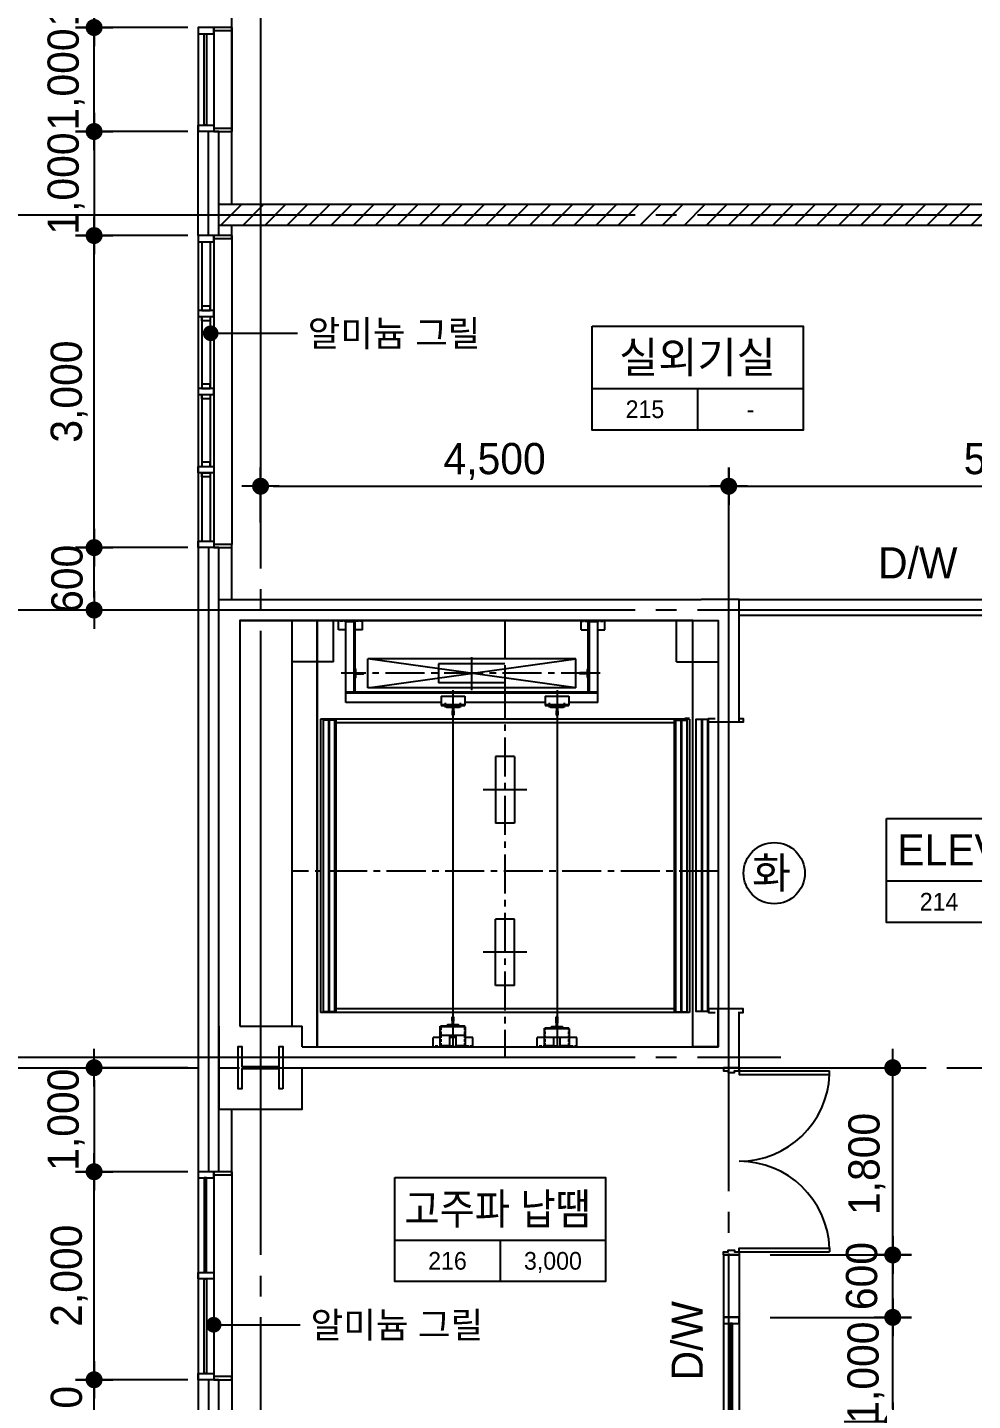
# Model space of a CAD drawing. Extents: x 14074245 to 14153635, y -1806033 to -1750552.
# Drawn here: x 14087299 to 14096384, y -1778329 to -1765129 of the extents above; entities that cross this region are included whole.
import ezdxf
from ezdxf.enums import TextEntityAlignment as Align

# ---------------------------------------------------------------- set-up
doc = ezdxf.new("R2010")
doc.units = 0
doc.header["$LTSCALE"] = 100
doc.header["$MEASUREMENT"] = 0
doc.header["$PDSIZE"] = -10
for name, pattern in [('CEN', [66, 60, -2, 2, -2]), ('CENTER', [7.5, 5, -1, 0.5, -1]), ('CENTER2', [1.125, 0.75, -0.125, 0.125, -0.125]), ('HIDDEN', [0.375, 0.25, -0.125])]:
    doc.linetypes.add(name, pattern=pattern)
doc.layers.get('0').update_dxf_attribs({"linetype": 'CONTINUOUS'})
doc.layers.get('Defpoints').update_dxf_attribs({"linetype": 'CONTINUOUS'})
for name, color, linetype in [('0-내벽고정식', 7, 'CONTINUOUS'), ('AINFO', 1, 'CONTINUOUS'), ('CEN', 1, 'CEN'), ('COL', 2, 'CONTINUOUS'), ('col2', 3, 'CONTINUOUS'), ('DIM', 7, 'CONTINUOUS'), ('HAT', 5, 'CONTINUOUS'), ('HOISTWAY', 9, 'CONTINUOUS'), ('TEX', 3, 'CONTINUOUS'), ('TEXT1', 7, 'CONTINUOUS'), ('TEXT2', 7, 'CONTINUOUS'), ('WALL', 2, 'CONTINUOUS'), ('WALL-1', 7, 'CONTINUOUS'), ('WALLBR', 3, 'CONTINUOUS'), ('WID', 4, 'CONTINUOUS'), ('WINE', 8, 'CONTINUOUS'), ('지시선', 7, 'CONTINUOUS')]:
    doc.layers.add(name, color=color, linetype=linetype)
doc.styles.add('HY울를도M', font='HYWULM.TTF')
doc.styles.add('굴림', font='H2HDRM.TTF')
doc.dimstyles.new('DIM100', dxfattribs={"dimtxt": 300, "dimasz": 120, "dimexe": 1, "dimexo": 100, "dimgap": 60, "dimtad": 1, "dimdec": 4, "dimzin": 0, "dimdsep": 46, "dimlunit": 6, "dimtxsty": '굴림', "dimblk": 'DOTT', "dimcen": 0.09, "dimadec": 0, "dimazin": 0, "dimtfac": 1, "dimtdec": 4, "dimtofl": 0, "dimtmove": 2, "dimatfit": 2, "dimldrblk": 'DOTT', "dimfxl": 1, "dimtolj": 1, "dimtzin": 0, "dimarcsym": 0})
doc.dimstyles.new('DIM50', dxfattribs={"dimscale": 50, "dimtxt": 3, "dimasz": 1.2, "dimexe": 1, "dimexo": 1, "dimgap": 0.6, "dimtad": 1, "dimdec": 4, "dimzin": 0, "dimdsep": 46, "dimlunit": 6, "dimtxsty": '굴림', "dimblk": 'DOTT', "dimcen": 0.09, "dimadec": 0, "dimazin": 0, "dimtfac": 1, "dimtdec": 4, "dimtofl": 0, "dimtmove": 2, "dimatfit": 2, "dimldrblk": 'DOTT', "dimfxl": 1, "dimtolj": 1, "dimtzin": 0, "dimarcsym": 0})

# ---------------------------------------------------------------- blocks, each defined once
blk = doc.blocks.new('DOTT')
for p, q in [((0, 1.5), (0, -1.5)), ((-1.5, 0), (1.5, 0))]:
    blk.add_line(p, q)
at = {"color": 6, "const_width": 0.68}
blk.add_lwpolyline([(-0.34, 0, 1), (0.34, 0, 1)], format="xyb", close=True, dxfattribs=at)
blk = doc.blocks.new('*D109')
at = {"layer": 'Defpoints', "color": 0, "lineweight": -3, "ltscale": 3}
for p in [(14088940, -1775129), (14087940, -1776129), (14088940, -1776129)]:
    blk.add_point(p, dxfattribs=at)
at = {"layer": 'DIM', "color": 7, "lineweight": -2, "ltscale": 3}
for p, q in [((14088840, -1775129), (14087939, -1775129)), ((14087940, -1775249), (14087940, -1776009)), ((14088840, -1776129), (14087939, -1776129))]:
    blk.add_line(p, q, dxfattribs=at)
at = {"layer": 'DIM', "color": 7, "lineweight": -2, "ltscale": 3, "xscale": 120, "yscale": 120, "zscale": 120}
for p, rotation in [((14087940, -1775129), 90), ((14087940, -1776129), 270)]:
    blk.add_blockref('DOTT', p, dxfattribs=dict(at, rotation=rotation))
at = {"layer": 'DIM', "color": 3, "ltscale": 3, "insert": (14087670, -1775629), "char_height": 300, "attachment_point": 5, "rotation": 90, "style": '굴림'}
blk.add_mtext('\\A1;1,000', dxfattribs=at)
blk = doc.blocks.new('*D110')
at = {"layer": 'Defpoints', "color": 0, "lineweight": -3, "ltscale": 3}
for p in [(14087940, -1776129), (14088940, -1776129), (14088940, -1778129)]:
    blk.add_point(p, dxfattribs=at)
at = {"layer": 'DIM', "color": 7, "lineweight": -2, "ltscale": 3}
for p, q in [((14088840, -1776129), (14087939, -1776129)), ((14087940, -1778009), (14087940, -1776249)), ((14088840, -1778129), (14087939, -1778129))]:
    blk.add_line(p, q, dxfattribs=at)
at = {"layer": 'DIM', "color": 7, "lineweight": -2, "ltscale": 3, "xscale": 120, "yscale": 120, "zscale": 120}
for p, rotation in [((14087940, -1776129), 90), ((14087940, -1778129), 270)]:
    blk.add_blockref('DOTT', p, dxfattribs=dict(at, rotation=rotation))
at = {"layer": 'DIM', "color": 3, "ltscale": 3, "insert": (14087700, -1777129), "char_height": 300, "attachment_point": 5, "rotation": 90, "style": '굴림'}
blk.add_mtext('\\A1;2,000', dxfattribs=at)
blk = doc.blocks.new('*D111')
at = {"layer": 'Defpoints', "color": 0, "lineweight": -3, "ltscale": 3}
for p in [(14087940, -1778129), (14088940, -1778129), (14088940, -1779229)]:
    blk.add_point(p, dxfattribs=at)
at = {"layer": 'DIM', "color": 7, "lineweight": -2, "ltscale": 3}
for p, q in [((14088840, -1778129), (14087939, -1778129)), ((14087940, -1779109), (14087940, -1778249)), ((14088840, -1779229), (14087939, -1779229))]:
    blk.add_line(p, q, dxfattribs=at)
at = {"layer": 'DIM', "color": 7, "lineweight": -2, "ltscale": 3, "xscale": 120, "yscale": 120, "zscale": 120}
for p, rotation in [((14087940, -1778129), 90), ((14087940, -1779229), 270)]:
    blk.add_blockref('DOTT', p, dxfattribs=dict(at, rotation=rotation))
at = {"layer": 'DIM', "color": 3, "ltscale": 3, "insert": (14087701, -1778679), "char_height": 300, "attachment_point": 5, "rotation": 90, "style": '굴림'}
blk.add_mtext('\\A1;1,100', dxfattribs=at)
blk = doc.blocks.new('*D113')
at = {"layer": 'Defpoints', "color": 0, "lineweight": -3, "ltscale": 3}
for p in [(14087940, -1767129), (14088940, -1767129), (14088940, -1770129)]:
    blk.add_point(p, dxfattribs=at)
at = {"layer": 'DIM', "color": 7, "lineweight": -2, "ltscale": 3}
for p, q in [((14088840, -1767129), (14087939, -1767129)), ((14087940, -1770009), (14087940, -1767249)), ((14088840, -1770129), (14087939, -1770129))]:
    blk.add_line(p, q, dxfattribs=at)
at = {"layer": 'DIM', "color": 7, "lineweight": -2, "ltscale": 3, "xscale": 120, "yscale": 120, "zscale": 120}
for p, rotation in [((14087940, -1767129), 90), ((14087940, -1770129), 270)]:
    blk.add_blockref('DOTT', p, dxfattribs=dict(at, rotation=rotation))
at = {"layer": 'DIM', "color": 3, "ltscale": 3, "insert": (14087700, -1768629), "char_height": 300, "attachment_point": 5, "rotation": 90, "style": '굴림'}
blk.add_mtext('\\A1;3,000', dxfattribs=at)
blk = doc.blocks.new('*D114')
at = {"layer": 'Defpoints', "color": 0, "lineweight": -3, "ltscale": 3}
for p in [(14087940, -1770129), (14088940, -1770129), (14088940, -1770729)]:
    blk.add_point(p, dxfattribs=at)
at = {"layer": 'DIM', "color": 7, "lineweight": -2, "ltscale": 3}
for p, q in [((14088840, -1770129), (14087939, -1770129)), ((14087940, -1770609), (14087940, -1770249)), ((14088840, -1770729), (14087939, -1770729))]:
    blk.add_line(p, q, dxfattribs=at)
at = {"layer": 'DIM', "color": 7, "lineweight": -2, "ltscale": 3, "xscale": 120, "yscale": 120, "zscale": 120}
for p, rotation in [((14087940, -1770129), 90), ((14087940, -1770729), 270)]:
    blk.add_blockref('DOTT', p, dxfattribs=dict(at, rotation=rotation))
at = {"layer": 'DIM', "color": 3, "ltscale": 3, "insert": (14087681, -1770429), "char_height": 300, "attachment_point": 5, "rotation": 90, "style": '굴림'}
blk.add_mtext('\\A1;600', dxfattribs=at)
blk = doc.blocks.new('TT1')
at = {"layer": 'TEXT1'}
for p, q in [((-1013, -600), (1013, -600)), ((0, -600), (0, -1000))]:
    blk.add_line(p, q, dxfattribs=at)
blk.add_lwpolyline([(-1013, 0), (1013, 0), (1013, -1000), (-1013, -1000)], close=True, dxfattribs=at)
blk = doc.blocks.new('*D140')
at = {"layer": 'Defpoints', "color": 0, "lineweight": -3, "ltscale": 3}
for p in [(14087940, -1765129), (14088940, -1765129), (14088940, -1766129)]:
    blk.add_point(p, dxfattribs=at)
at = {"layer": 'DIM', "color": 7, "lineweight": -2, "ltscale": 3}
for p, q in [((14088840, -1765129), (14087939, -1765129)), ((14087940, -1766009), (14087940, -1765249)), ((14088840, -1766129), (14087939, -1766129))]:
    blk.add_line(p, q, dxfattribs=at)
at = {"layer": 'DIM', "color": 7, "lineweight": -2, "ltscale": 3, "xscale": 120, "yscale": 120, "zscale": 120}
for p, rotation in [((14087940, -1765129), 90), ((14087940, -1766129), 270)]:
    blk.add_blockref('DOTT', p, dxfattribs=dict(at, rotation=rotation))
at = {"layer": 'DIM', "color": 3, "ltscale": 3, "insert": (14087670, -1765629), "char_height": 300, "attachment_point": 5, "rotation": 90, "style": '굴림'}
blk.add_mtext('\\A1;1,000', dxfattribs=at)
blk = doc.blocks.new('*D166')
at = {"layer": 'Defpoints', "color": 0, "lineweight": -3, "ltscale": 3}
for p in [(14087940, -1764129), (14088940, -1764129), (14088940, -1765129)]:
    blk.add_point(p, dxfattribs=at)
at = {"layer": 'DIM', "color": 7, "lineweight": -2, "ltscale": 3}
for p, q in [((14088840, -1764129), (14087939, -1764129)), ((14087940, -1765009), (14087940, -1764249)), ((14088840, -1765129), (14087939, -1765129))]:
    blk.add_line(p, q, dxfattribs=at)
at = {"layer": 'DIM', "color": 7, "lineweight": -2, "ltscale": 3, "xscale": 120, "yscale": 120, "zscale": 120}
for p, rotation in [((14087940, -1764129), 90), ((14087940, -1765129), 270)]:
    blk.add_blockref('DOTT', p, dxfattribs=dict(at, rotation=rotation))
at = {"layer": 'DIM', "color": 3, "ltscale": 3, "insert": (14087670, -1764629), "char_height": 300, "attachment_point": 5, "rotation": 90, "style": '굴림'}
blk.add_mtext('\\A1;1,000', dxfattribs=at)
blk = doc.blocks.new('*D184')
at = {"layer": 'Defpoints', "color": 0, "lineweight": -3, "ltscale": 3}
for p in [(14088940, -1766129), (14087940, -1767129), (14088840, -1767129)]:
    blk.add_point(p, dxfattribs=at)
at = {"layer": 'DIM', "color": 7, "lineweight": -2, "ltscale": 3}
for p, q in [((14088840, -1766129), (14087939, -1766129)), ((14087940, -1766249), (14087940, -1767009)), ((14088740, -1767129), (14087939, -1767129))]:
    blk.add_line(p, q, dxfattribs=at)
at = {"layer": 'DIM', "color": 7, "lineweight": -2, "ltscale": 3, "xscale": 120, "yscale": 120, "zscale": 120}
for p, rotation in [((14087940, -1766129), 90), ((14087940, -1767129), 270)]:
    blk.add_blockref('DOTT', p, dxfattribs=dict(at, rotation=rotation))
at = {"layer": 'DIM', "color": 3, "ltscale": 3, "insert": (14087670, -1766629), "char_height": 300, "attachment_point": 5, "rotation": 90, "style": '굴림'}
blk.add_mtext('\\A1;1,000', dxfattribs=at)
blk = doc.blocks.new('aw-1000-150')
at = {"layer": 'WID', "color": 8}
for p, q in [((0, 150), (-1000, 150)), ((0, 0), (-1000, 0))]:
    blk.add_line(p, q, dxfattribs=at)
at = {"layer": 'WID'}
for points in [[(-940, 0), (-1000, 0), (-1000, 150), (-940, 150)], [(-60, 0), (0, 0), (0, 150), (-60, 150)], [(-60, 87), (-940, 87), (-940, 63), (-60, 63)]]:
    blk.add_lwpolyline(points, close=True, dxfattribs=at)
blk = doc.blocks.new('*D186')
at = {"layer": 'Defpoints', "color": 0, "lineweight": -3}
for p in [(14094040, -1769539), (14089540, -1770188), (14094040, -1770713)]:
    blk.add_point(p, dxfattribs=at)
at = {"layer": 'DIM', "color": 7, "lineweight": -2}
for p, q in [((14089540, -1769888), (14089540, -1769439)), ((14094040, -1770413), (14094040, -1769439)), ((14089660, -1769539), (14093920, -1769539))]:
    blk.add_line(p, q, dxfattribs=at)
at = {"layer": 'DIM', "color": 7, "lineweight": -2, "xscale": 120, "yscale": 120, "zscale": 120, "rotation": 180}
blk.add_blockref('DOTT', (14089540, -1769539), dxfattribs=at)
at = {"layer": 'DIM', "color": 7, "lineweight": -2, "xscale": 120, "yscale": 120, "zscale": 120}
blk.add_blockref('DOTT', (14094040, -1769539), dxfattribs=at)
at = {"layer": 'DIM', "color": 3, "insert": (14091790, -1769301), "char_height": 300, "attachment_point": 5, "style": '굴림'}
blk.add_mtext('\\A1;4,500', dxfattribs=at)
blk = doc.blocks.new('*D187')
at = {"layer": 'Defpoints', "color": 0, "lineweight": -3}
for p in [(14099540, -1769539), (14094040, -1770413), (14099540, -1770475)]:
    blk.add_point(p, dxfattribs=at)
at = {"layer": 'DIM', "color": 7, "lineweight": -2}
for p, q in [((14094040, -1770113), (14094040, -1769439)), ((14099540, -1770175), (14099540, -1769439)), ((14094160, -1769539), (14099420, -1769539))]:
    blk.add_line(p, q, dxfattribs=at)
at = {"layer": 'DIM', "color": 7, "lineweight": -2, "xscale": 120, "yscale": 120, "zscale": 120, "rotation": 180}
blk.add_blockref('DOTT', (14094040, -1769539), dxfattribs=at)
at = {"layer": 'DIM', "color": 7, "lineweight": -2, "xscale": 120, "yscale": 120, "zscale": 120}
blk.add_blockref('DOTT', (14099540, -1769539), dxfattribs=at)
at = {"layer": 'DIM', "color": 3, "insert": (14096790, -1769301), "char_height": 300, "attachment_point": 5, "style": '굴림'}
blk.add_mtext('\\A1;5,500', dxfattribs=at)
blk = doc.blocks.new('*D190')
at = {"layer": 'Defpoints', "color": 0, "lineweight": -3}
for p in [(14094140, -1775129), (14095617, -1775129), (14094140, -1776929)]:
    blk.add_point(p, dxfattribs=at)
at = {"layer": 'DIM', "color": 7, "lineweight": -2}
for p, q in [((14094440, -1775129), (14095717, -1775129)), ((14095617, -1776809), (14095617, -1775249)), ((14094440, -1776929), (14095717, -1776929))]:
    blk.add_line(p, q, dxfattribs=at)
at = {"layer": 'DIM', "color": 7, "lineweight": -2, "xscale": 120, "yscale": 120, "zscale": 120}
for p, rotation in [((14095617, -1775129), 90), ((14095617, -1776929), 270)]:
    blk.add_blockref('DOTT', p, dxfattribs=dict(at, rotation=rotation))
at = {"layer": 'DIM', "color": 3, "insert": (14095368, -1776054), "char_height": 300, "attachment_point": 5, "rotation": 90, "style": '굴림'}
blk.add_mtext('\\A1;1,800', dxfattribs=at)
blk = doc.blocks.new('*D191')
at = {"layer": 'Defpoints', "color": 0, "lineweight": -3}
for p in [(14094140, -1776929), (14095617, -1776929), (14094140, -1777529)]:
    blk.add_point(p, dxfattribs=at)
at = {"layer": 'DIM', "color": 7, "lineweight": -2}
for p, q in [((14094440, -1776929), (14095717, -1776929)), ((14095617, -1777409), (14095617, -1777049)), ((14094440, -1777529), (14095717, -1777529))]:
    blk.add_line(p, q, dxfattribs=at)
at = {"layer": 'DIM', "color": 7, "lineweight": -2, "xscale": 120, "yscale": 120, "zscale": 120}
for p, rotation in [((14095617, -1776929), 90), ((14095617, -1777529), 270)]:
    blk.add_blockref('DOTT', p, dxfattribs=dict(at, rotation=rotation))
at = {"layer": 'DIM', "color": 3, "insert": (14095319, -1777132), "char_height": 300, "attachment_point": 5, "rotation": 90, "style": '굴림'}
blk.add_mtext('\\A1;600', dxfattribs=at)
blk = doc.blocks.new('*D192')
at = {"layer": 'Defpoints', "color": 0, "lineweight": -3}
for p in [(14094140, -1777529), (14095617, -1777529), (14094140, -1778529)]:
    blk.add_point(p, dxfattribs=at)
at = {"layer": 'DIM', "color": 7, "lineweight": -2}
for p, q in [((14094440, -1777529), (14095717, -1777529)), ((14095617, -1778409), (14095617, -1777649)), ((14094440, -1778529), (14095717, -1778529))]:
    blk.add_line(p, q, dxfattribs=at)
at = {"layer": 'DIM', "color": 7, "lineweight": -2, "xscale": 120, "yscale": 120, "zscale": 120}
for p, rotation in [((14095617, -1777529), 90), ((14095617, -1778529), 270)]:
    blk.add_blockref('DOTT', p, dxfattribs=dict(at, rotation=rotation))
at = {"layer": 'DIM', "color": 3, "insert": (14095359, -1778060), "char_height": 300, "attachment_point": 5, "rotation": 90, "style": '굴림'}
blk.add_mtext('\\A1;1,000', dxfattribs=at)

msp = doc.modelspace()

# ---------------------------------------------------------------- hatches: boundary and pattern name
at = {"layer": 'HAT', "lineweight": -3, "ltscale": 200}
h = msp.add_hatch(dxfattribs=at)
h.set_pattern_fill('_USER,N', color=256, scale=150, angle=45, style=0, pattern_type=0)
h.set_pattern_definition([(45, (1315193.02, -3034316.96), (-106.0660172, 106.0660172), [])])
h.paths.add_polyline_path([(14089139.53432, -1766828.57588), (14089139.53432, -1767028.57588), (14097319.53432, -1767028.57588), (14097319.53432, -1766828.57588)])

# ---------------------------------------------------------------- linework, layer by layer
at = {"linetype": 'Continuous'}
for p, q in [((14090358.53431, -1770838.57588), (14090448.53431, -1770838.57588)), ((14092780.53431, -1770838.57588), (14092690.53431, -1770838.57588)), ((14091421.10271, -1774838.3243), (14091357.96496, -1774838.3243)), ((14092421.10271, -1774838.3243), (14092357.96496, -1774838.3243)), ((14092421.10271, -1774838.3243), (14092357.96496, -1774838.3243))]:
    msp.add_line(p, q, dxfattribs=at)
msp.add_line((14093664.53431, -1771770.57588), (14093618.24923, -1771770.57588))
at = {"layer": '0-내벽고정식'}
for p, q in [((14089264.53432, -1766828.57588), (14089264.53432, -1764128.57588)), ((14089089.53432, -1766128.57588), (14089264.53432, -1766128.57588)), ((14089264.53432, -1767128.57588), (14089264.53432, -1767028.57588)), ((14089089.53432, -1770128.57588), (14089264.53432, -1770128.57588)), ((14089264.53432, -1770628.57588), (14089264.53432, -1770128.57588)), ((14094139.53432, -1770628.57588), (14097339.53432, -1770628.57588)), ((14094139.53432, -1770778.57588), (14097339.53432, -1770778.57588)), ((14093989.53432, -1775128.57588), (14093989.53432, -1775158.57588)), ((14094139.53432, -1775128.57588), (14094139.53432, -1775193.57588)), ((14089264.53432, -1776128.57588), (14089264.53432, -1775528.57588)), ((14093989.53432, -1776928.57588), (14093989.53432, -1777528.57588)), ((14093989.53432, -1776928.57588), (14094139.53432, -1776928.57588)), ((14094139.53432, -1776928.57588), (14094139.53432, -1777528.57588)), ((14093989.53432, -1777528.57588), (14094139.53432, -1777528.57588)), ((14089264.53432, -1778128.57588), (14089264.53432, -1779128.57588))]:
    msp.add_line(p, q, dxfattribs=at)
at = {"layer": 'AINFO', "color": 7, "const_width": 75}
for points in [[(14089022.65932, -1768068.57588, 1), (14089098.40932, -1768068.57588, 1)], [(14089050.87766, -1777600.3394, 1), (14089126.62766, -1777600.3394, 1)]]:
    msp.add_lwpolyline(points, format="xyb", close=True, dxfattribs=at)
at = {"layer": 'CEN', "linetype": 'CEN'}
for p, q in [((14089539.53432, -1757728.57588), (14089539.53432, -1797628.57588)), ((14089539.53432, -1757728.57588), (14089539.53432, -1797628.57588)), ((14087139.53432, -1766928.57588), (14100039.53432, -1766928.57588)), ((14094039.53432, -1770315.95868), (14094039.53432, -1779831.63269)), ((14076336.53432, -1770728.57588), (14090349.95655, -1770728.57588)), ((14087139.53432, -1770728.57588), (14100080.64887, -1770728.57588)), ((14076336.53432, -1775128.57588), (14151139.53432, -1775128.57588)), ((14087139.53432, -1775028.57588), (14094539.53432, -1775028.57588))]:
    msp.add_line(p, q, dxfattribs=at)
at = {"layer": 'COL'}
for p, q in [((14089339.53432, -1774728.57588), (14089939.53432, -1774728.57588)), ((14089939.53432, -1774928.3243), (14090084.53431, -1774928.3243)), ((14093694.53431, -1774928.3243), (14093939.53432, -1774928.57588)), ((14089939.53432, -1775128.57588), (14093774.53432, -1775128.57588))]:
    msp.add_line(p, q, dxfattribs=at)
for points in [[(14090084.53431, -1774391.57962), (14090084.53431, -1774928.3243), (14093694.53431, -1774928.3243), (14093694.53431, -1774391.57962)], [(14089139.53432, -1774728.57588), (14089139.53432, -1775528.57588), (14089939.53432, -1775528.57588), (14089939.53432, -1775128.57588)], [(14089939.53432, -1774928.3243), (14089939.53432, -1774728.57588)]]:
    msp.add_lwpolyline(points, dxfattribs=at)
at = {"layer": 'col2'}
msp.add_lwpolyline([(14089753.53432, -1775332.07588), (14089718.53432, -1775332.07588), (14089718.53432, -1775138.57588), (14089360.53432, -1775138.57588), (14089360.53432, -1775332.07588), (14089325.53432, -1775332.07588), (14089325.53432, -1774925.07588), (14089360.53432, -1774925.07588), (14089360.53432, -1775118.57588), (14089718.53432, -1775118.57588), (14089718.53432, -1774925.07588), (14089753.53432, -1774925.07588)], close=True, dxfattribs=at)
at = {"layer": 'Defpoints'}
for p, q in [((14089839.53431, -1770828.57588), (14089839.53431, -1774391.83119)), ((14090084.53431, -1770828.57588), (14089839.53431, -1770828.57588)), ((14090084.53431, -1774391.83119), (14090084.53431, -1770828.57588)), ((14090239.53432, -1771228.57588), (14090239.53432, -1770828.57588)), ((14093539.53431, -1771228.57588), (14093539.53431, -1770828.57588)), ((14093694.53431, -1774391.83119), (14093694.53431, -1770828.57588)), ((14093694.53431, -1770828.57588), (14093939.53432, -1770828.57588)), ((14093939.53432, -1770828.57588), (14093939.53432, -1774562.49465)), ((14090239.53432, -1771228.57588), (14089839.53432, -1771228.57588)), ((14091889.53431, -1771247.57588), (14091249.53431, -1771247.57588)), ((14091249.53431, -1771247.57588), (14091249.53431, -1771427.57588)), ((14091889.53431, -1771257.57588), (14091889.53431, -1771417.57588)), ((14093539.53431, -1771228.57588), (14093939.53431, -1771228.57588)), ((14091889.53431, -1771427.57588), (14091249.53431, -1771427.57588)), ((14091389.53431, -1771498.96564), (14091389.53431, -1774391.83119)), ((14092389.53431, -1771498.96564), (14092389.53431, -1774391.83119)), ((14091799.53431, -1772137.57588), (14091799.53431, -1772777.57588)), ((14091979.53431, -1772137.57588), (14091799.53431, -1772137.57588)), ((14091979.53431, -1772137.57588), (14091979.53431, -1772777.57588)), ((14092099.53431, -1772457.57588), (14091679.53431, -1772457.57588)), ((14092099.53431, -1772457.57588), (14091679.53431, -1772457.57588)), ((14091979.53431, -1772777.57588), (14091799.53431, -1772777.57588)), ((14091799.53431, -1774339.57588), (14091799.53431, -1773699.57588)), ((14091979.53431, -1773699.57588), (14091799.53431, -1773699.57588)), ((14091979.53431, -1774339.57588), (14091979.53431, -1773699.57588)), ((14092099.53431, -1774019.57588), (14091679.53431, -1774019.57588)), ((14092099.53431, -1774019.57588), (14091679.53431, -1774019.57588)), ((14091979.53431, -1774339.57588), (14091799.53431, -1774339.57588)), ((14089839.53431, -1774391.57962), (14089839.53431, -1774728.57588)), ((14090084.53431, -1774928.57588), (14090084.53431, -1774391.8312)), ((14091389.53431, -1774391.57962), (14091389.53431, -1774928.3243)), ((14092389.53431, -1774391.57962), (14092389.53431, -1774928.3243)), ((14093694.53431, -1774928.3243), (14093694.53431, -1774391.57962)), ((14093939.53432, -1774562.49465), (14093939.53432, -1774928.3243)), ((14093939.53432, -1774928.3243), (14093694.53431, -1774928.3243))]:
    msp.add_line(p, q, dxfattribs=at)
msp.add_lwpolyline([(14093694.53431, -1774391.83119), (14093694.53431, -1770828.57588), (14090084.53431, -1770828.57588), (14090084.53431, -1774391.83119)], dxfattribs=at)
at = {"layer": 'DIM'}
for p, q in [((14089060.53432, -1768068.57588), (14089893.86765, -1768068.57588)), ((14089088.75266, -1777600.3394), (14089922.08599, -1777600.3394))]:
    msp.add_line(p, q, dxfattribs=at)
at = {"layer": 'HOISTWAY'}
for p, q in [((14090084.53431, -1774391.83119), (14090084.53431, -1770828.57588)), ((14090288.53431, -1770918.57588), (14090288.53431, -1770828.57588)), ((14090358.53431, -1771617.57588), (14090358.53431, -1770838.57588)), ((14090358.53431, -1771517.57588), (14090358.53431, -1770838.57588)), ((14090448.53431, -1770838.57588), (14090358.53431, -1770838.57588)), ((14090448.53431, -1771517.57588), (14090448.53431, -1770838.57588)), ((14090518.53431, -1770918.57588), (14090518.53431, -1770828.57588)), ((14092620.53431, -1770918.57588), (14092620.53431, -1770828.57588)), ((14092690.53431, -1771517.57588), (14092690.53431, -1770838.57588)), ((14092690.53431, -1770838.57588), (14092780.53431, -1770838.57588)), ((14092780.53431, -1771617.57588), (14092780.53431, -1770838.57588)), ((14092850.53431, -1770918.57588), (14092850.53431, -1770828.57588)), ((14090358.53431, -1770918.57588), (14090288.53431, -1770918.57588)), ((14090518.53431, -1770918.57588), (14090448.53431, -1770918.57588)), ((14092620.53431, -1770918.57588), (14092690.53431, -1770918.57588)), ((14092780.53431, -1770918.57588), (14092850.53431, -1770918.57588)), ((14090448.53431, -1771298.57588), (14090455.53431, -1771298.57588)), ((14090457.03431, -1771332.57588), (14090457.03431, -1771300.07588)), ((14092569.53431, -1771197.57588), (14090569.53431, -1771197.57588)), ((14090569.53431, -1771477.57588), (14090569.53431, -1771197.57588)), ((14092569.53431, -1771477.57588), (14092569.53431, -1771197.57588)), ((14092682.03431, -1771332.57588), (14092682.03431, -1771300.07588)), ((14092690.53431, -1771298.57588), (14092683.53431, -1771298.57588)), ((14093694.53431, -1774391.83119), (14093694.53431, -1771228.57588)), ((14090448.53431, -1771376.57588), (14090455.53431, -1771376.57588)), ((14090457.03431, -1771375.07588), (14090457.03431, -1771342.57588)), ((14090458.53431, -1771334.07588), (14090477.03431, -1771334.07588)), ((14090458.53431, -1771341.07588), (14090477.03431, -1771341.07588)), ((14090478.53431, -1771332.57588), (14090529.03431, -1771332.57588)), ((14090478.53431, -1771342.57588), (14090529.03431, -1771342.57588)), ((14090530.53431, -1771341.07588), (14090530.53431, -1771334.07588)), ((14092608.53431, -1771341.07588), (14092608.53431, -1771334.07588)), ((14092660.53431, -1771332.57588), (14092610.03431, -1771332.57588)), ((14092660.53431, -1771342.57588), (14092610.03431, -1771342.57588)), ((14092680.53431, -1771334.07588), (14092662.03431, -1771334.07588)), ((14092680.53431, -1771341.07588), (14092662.03431, -1771341.07588)), ((14092682.03431, -1771375.07588), (14092682.03431, -1771342.57588)), ((14092690.53431, -1771376.57588), (14092683.53431, -1771376.57588)), ((14092780.53431, -1771517.57588), (14090358.53431, -1771517.57588)), ((14092569.53431, -1771477.57588), (14090569.53431, -1771477.57588)), ((14091274.53431, -1771557.57588), (14091504.53431, -1771557.57588)), ((14091274.53431, -1771557.57588), (14091274.53431, -1771647.57588)), ((14091504.53431, -1771557.57588), (14091504.53431, -1771647.57588)), ((14092274.53431, -1771557.57588), (14092504.53431, -1771557.57588)), ((14092274.53431, -1771557.57588), (14092274.53431, -1771647.57588)), ((14092504.53431, -1771557.57588), (14092504.53431, -1771647.57588)), ((14091274.53431, -1771617.57588), (14090358.53431, -1771617.57588)), ((14091274.53431, -1771647.57588), (14091504.53431, -1771647.57588)), ((14091326.03431, -1771647.57588), (14091326.03431, -1771660.32588)), ((14091329.28431, -1771663.57588), (14091381.53431, -1771663.57588)), ((14091381.53431, -1771702.08395), (14091381.53431, -1771738.57588)), ((14091384.78431, -1771666.82588), (14091384.78431, -1771698.83395)), ((14091394.28431, -1771666.82588), (14091394.28431, -1771698.83395)), ((14091397.53431, -1771663.57588), (14091449.78431, -1771663.57588)), ((14091397.53431, -1771702.08395), (14091397.53431, -1771738.57588)), ((14091453.03431, -1771647.57588), (14091453.03431, -1771660.32588)), ((14092274.53431, -1771617.57588), (14091504.53431, -1771617.57588)), ((14092274.53431, -1771617.57588), (14091604.30027, -1771617.57588)), ((14092274.53431, -1771647.57588), (14092504.53431, -1771647.57588)), ((14092326.03431, -1771647.57588), (14092326.03431, -1771660.32588)), ((14092329.28431, -1771663.57588), (14092381.53431, -1771663.57588)), ((14092381.53431, -1771702.08395), (14092381.53431, -1771738.57588)), ((14092384.78431, -1771666.82588), (14092384.78431, -1771698.83395)), ((14092394.28431, -1771666.82588), (14092394.28431, -1771698.83395)), ((14092397.53431, -1771663.57588), (14092449.78431, -1771663.57588)), ((14092397.53431, -1771702.08395), (14092397.53431, -1771738.57588)), ((14092453.03431, -1771647.57588), (14092453.03431, -1771660.32588)), ((14092780.53431, -1771617.57588), (14092504.53431, -1771617.57588)), ((14090114.53431, -1771778.57588), (14090114.53431, -1774391.83119)), ((14093664.53431, -1771778.57588), (14090114.53431, -1771778.57588)), ((14090141.53432, -1771786.57588), (14090141.53432, -1774391.83119)), ((14090191.53432, -1771786.57588), (14090141.53432, -1771786.57588)), ((14090191.53432, -1771786.57588), (14090191.53432, -1774391.83119)), ((14090199.53432, -1771786.57588), (14090199.53432, -1774391.83119)), ((14090249.53432, -1771786.57588), (14090199.53432, -1771786.57588)), ((14090249.53432, -1771786.57588), (14090249.53432, -1774391.83119)), ((14090264.53432, -1771778.57588), (14090264.53432, -1774391.83119)), ((14093514.53431, -1771813.57588), (14090264.53432, -1771813.57588)), ((14091381.53431, -1771738.57588), (14091397.53431, -1771738.57588)), ((14092381.53431, -1771738.57588), (14092397.53431, -1771738.57588)), ((14093514.53431, -1771778.57588), (14093514.53431, -1774391.83119)), ((14093529.53431, -1771786.57588), (14093529.53431, -1774391.83119)), ((14093529.53431, -1771786.57588), (14093579.53431, -1771786.57588)), ((14093579.53431, -1771786.57588), (14093579.53431, -1774391.83119)), ((14093587.53431, -1771786.57588), (14093587.53431, -1774391.83119)), ((14093587.53431, -1771786.57588), (14093637.53431, -1771786.57588)), ((14093637.53431, -1771786.57588), (14093637.53431, -1774391.83119)), ((14093664.53431, -1771778.57588), (14093664.53431, -1774391.83119)), ((14093844.53432, -1774563.3243), (14093844.53432, -1771770.57588)), ((14090114.53431, -1774391.57962), (14090114.53431, -1774598.3243)), ((14090141.53432, -1774391.57962), (14090141.53432, -1774590.3243)), ((14090191.53432, -1774391.57962), (14090191.53432, -1774590.3243)), ((14090199.53432, -1774391.57962), (14090199.53432, -1774590.3243)), ((14090249.53432, -1774391.57962), (14090249.53432, -1774590.3243)), ((14090264.53432, -1774391.57962), (14090264.53432, -1774598.3243)), ((14093514.53431, -1774391.57962), (14093514.53431, -1774598.3243)), ((14093529.53431, -1774391.57962), (14093529.53431, -1774590.3243)), ((14093579.53431, -1774391.57962), (14093579.53431, -1774590.3243)), ((14093587.53431, -1774391.57962), (14093587.53431, -1774590.3243)), ((14093637.53431, -1774391.57962), (14093637.53431, -1774590.3243)), ((14093664.53431, -1774391.57962), (14093664.53431, -1774598.3243)), ((14093694.53431, -1774928.3243), (14093694.53431, -1774391.57962)), ((14090084.53431, -1774928.3243), (14090084.53431, -1774491.83119)), ((14093664.53431, -1774598.3243), (14090114.53431, -1774598.3243)), ((14090191.53432, -1774590.3243), (14090141.53432, -1774590.3243)), ((14090249.53432, -1774590.3243), (14090199.53432, -1774590.3243)), ((14093514.53431, -1774563.3243), (14090264.53432, -1774563.3243)), ((14093529.53431, -1774590.3243), (14093579.53431, -1774590.3243)), ((14093587.53431, -1774590.3243), (14093637.53431, -1774590.3243)), ((14093844.53432, -1774597.49465), (14093844.53432, -1774505.24308)), ((14091267.96496, -1774918.3243), (14091267.96496, -1774729.32356)), ((14091267.96496, -1774729.32356), (14091488.81562, -1774729.32356)), ((14091504.53383, -1774729.32356), (14091274.53383, -1774729.32356)), ((14091332.53478, -1774729.32356), (14091332.53478, -1774721.5736)), ((14091381.53438, -1774718.32365), (14091335.78473, -1774718.32365)), ((14091381.53438, -1774678.32399), (14091381.53438, -1774638.3243)), ((14091397.53424, -1774638.3243), (14091381.53438, -1774638.3243)), ((14091384.78435, -1774715.07368), (14091384.78435, -1774681.57396)), ((14091394.28427, -1774715.07368), (14091394.28427, -1774681.57396)), ((14091397.53424, -1774678.32399), (14091397.53424, -1774638.3243)), ((14091443.28386, -1774718.32365), (14091397.53424, -1774718.32365)), ((14091446.53383, -1774729.32356), (14091446.53383, -1774721.57363)), ((14091511.10271, -1774918.3243), (14091511.10271, -1774735.32356)), ((14092381.53438, -1774737.32365), (14092335.78473, -1774737.32365)), ((14092397.53424, -1774638.3243), (14092381.53438, -1774638.3243)), ((14092381.53438, -1774697.32399), (14092381.53438, -1774638.3243)), ((14092384.78435, -1774734.07368), (14092384.78435, -1774700.57396)), ((14092394.28427, -1774734.07368), (14092394.28427, -1774700.57396)), ((14092397.53424, -1774697.32399), (14092397.53424, -1774638.3243)), ((14092443.28386, -1774737.32365), (14092397.53424, -1774737.32365)), ((14091267.96543, -1774838.3243), (14091197.96543, -1774838.3243)), ((14091197.96543, -1774928.3243), (14091197.96543, -1774838.3243)), ((14091504.53383, -1774819.3243), (14091274.53383, -1774819.3243)), ((14091357.96496, -1774918.3243), (14091357.96496, -1774819.3243)), ((14091421.10271, -1774918.3243), (14091421.10271, -1774819.3243)), ((14091581.10318, -1774838.3243), (14091511.10318, -1774838.3243)), ((14091581.10318, -1774928.3243), (14091581.10318, -1774838.3243)), ((14092197.96543, -1774928.3243), (14092197.96543, -1774838.3243)), ((14092267.96543, -1774838.3243), (14092197.96543, -1774838.3243)), ((14092267.96496, -1774918.3243), (14092267.96496, -1774748.32356)), ((14092267.96496, -1774748.32356), (14092488.81562, -1774748.32356)), ((14092504.53383, -1774748.32356), (14092274.53383, -1774748.32356)), ((14092504.53383, -1774838.3243), (14092274.53383, -1774838.3243)), ((14092332.53478, -1774748.32356), (14092332.53478, -1774740.5736)), ((14092357.96496, -1774918.3243), (14092357.96496, -1774838.3243)), ((14092421.10271, -1774918.3243), (14092421.10271, -1774838.3243)), ((14092446.53383, -1774748.32356), (14092446.53383, -1774740.57363)), ((14092511.10271, -1774918.3243), (14092511.10271, -1774754.32356)), ((14092581.10318, -1774838.3243), (14092511.10318, -1774838.3243)), ((14092581.10318, -1774928.3243), (14092581.10318, -1774838.3243)), ((14091357.96543, -1774918.3243), (14091267.96543, -1774918.3243)), ((14091511.10318, -1774918.3243), (14091421.10271, -1774918.3243)), ((14092357.96543, -1774918.3243), (14092267.96543, -1774918.3243)), ((14092511.10318, -1774918.3243), (14092421.10271, -1774918.3243))]:
    msp.add_line(p, q, dxfattribs=at)
at = {"layer": 'HOISTWAY', "color": 6, "linetype": 'HIDDEN'}
for p, q in [((14090518.53431, -1770835.14475), (14090288.53431, -1770835.14475)), ((14092620.53431, -1770835.14475), (14092850.53431, -1770835.14475)), ((14091274.53383, -1774918.3243), (14091274.53383, -1774729.32356)), ((14091504.53383, -1774918.3243), (14091504.53383, -1774729.32356)), ((14092274.53383, -1774918.3243), (14092274.53383, -1774748.32356)), ((14092504.53383, -1774918.3243), (14092504.53383, -1774748.32356)), ((14091581.10318, -1774921.75543), (14091197.96543, -1774921.75543)), ((14092581.10318, -1774921.75543), (14092197.96543, -1774921.75543))]:
    msp.add_line(p, q, dxfattribs=at)
at = {"layer": 'HOISTWAY', "color": 6}
for p, q in [((14090438.53431, -1771517.57588), (14090438.53431, -1770838.57588)), ((14092700.53431, -1771517.57588), (14092700.53431, -1770838.57588)), ((14092780.53431, -1771527.57588), (14090358.53431, -1771527.57588)), ((14091274.53431, -1771637.57588), (14091504.53431, -1771637.57588)), ((14092274.53431, -1771637.57588), (14092504.53431, -1771637.57588)), ((14091511.10271, -1774735.32356), (14091274.53383, -1774735.32356)), ((14092511.10271, -1774754.32356), (14092274.53383, -1774754.32356))]:
    msp.add_line(p, q, dxfattribs=at)
at = {"layer": 'HOISTWAY', "color": 1, "linetype": 'CENTER2', "ltscale": 5}
for p, q in [((14091889.53431, -1770828.57588), (14091889.53431, -1775028.57588)), ((14092803.26902, -1771337.57588), (14090313.42135, -1771337.57588)), ((14092803.26902, -1771337.57588), (14090313.42135, -1771337.57588)), ((14093939.53432, -1773238.57588), (14089839.53431, -1773238.57588))]:
    msp.add_line(p, q, dxfattribs=at)
at = {"layer": 'HOISTWAY', "color": 5}
for p, q in [((14090569.53431, -1771477.57588), (14092569.53431, -1771197.57588)), ((14092569.53431, -1771477.57588), (14090569.53431, -1771197.57588))]:
    msp.add_line(p, q, dxfattribs=at)
at = {"layer": 'HOISTWAY', "color": 1, "linetype": 'CENTER'}
for p, q in [((14091569.53431, -1771499.29417), (14091569.53431, -1771180.95808)), ((14091316.53431, -1771665.46382), (14091316.53431, -1771621.02747)), ((14091462.53431, -1771665.06707), (14091462.53431, -1771620.63072)), ((14092316.53431, -1771665.46382), (14092316.53431, -1771621.02747)), ((14092462.53431, -1771665.06707), (14092462.53431, -1771620.63072)), ((14091321.53488, -1774722.51784), (14091321.53488, -1774742.51767)), ((14091457.53374, -1774722.51784), (14091457.53374, -1774742.51767)), ((14092321.53488, -1774741.51784), (14092321.53488, -1774761.51767)), ((14092457.53374, -1774741.51784), (14092457.53374, -1774761.51767))]:
    msp.add_line(p, q, dxfattribs=at)
at = {"layer": 'HOISTWAY'}
for points in [[(14093727.53432, -1774563.3243), (14093727.53432, -1771778.57588), (14093777.53432, -1771778.57588), (14093777.53432, -1774563.3243)], [(14093786.53432, -1774563.3243), (14093786.53432, -1771778.57588), (14093836.53432, -1771778.57588), (14093836.53432, -1774563.3243)], [(14093777.53432, -1774505.24308), (14093777.53432, -1774589.49465), (14093727.53432, -1774589.49465), (14093727.53432, -1774505.24308)], [(14093836.53432, -1774505.24308), (14093836.53432, -1774589.49465), (14093786.53432, -1774589.49465), (14093786.53432, -1774505.24308)]]:
    msp.add_lwpolyline(points, dxfattribs=at)
at = {"layer": 'HOISTWAY', "color": 4}
for points in [[(14094129.53432, -1771770.57588), (14094179.53432, -1771770.57588), (14094179.53432, -1771805.57588), (14093844.53432, -1771805.57588), (14093844.53432, -1771770.57588), (14093909.53432, -1771770.57588)], [(14094129.53432, -1774597.49465), (14094179.53432, -1774597.49465), (14094179.53432, -1774562.49465), (14093844.53432, -1774562.49465), (14093844.53432, -1774597.49465), (14093909.53432, -1774597.49465)]]:
    msp.add_lwpolyline(points, dxfattribs=at)
at = {"layer": 'HOISTWAY'}
for centre, radius, start, end in [((14090455.53431, -1771300.07588), 1.5, 0, 90), ((14092683.53431, -1771300.07588), 1.5, 90, 180), ((14090455.53431, -1771375.07588), 1.5, 270, 0), ((14090458.53431, -1771332.57588), 1.5, 180, 270), ((14090458.53431, -1771342.57588), 1.5, 90, 180), ((14090477.03431, -1771332.57588), 1.5, 270, 0), ((14090477.03431, -1771342.57588), 1.5, 0, 90), ((14090529.03431, -1771334.07588), 1.5, 0, 90), ((14090529.03431, -1771341.07588), 1.5, 270, 0), ((14092610.03431, -1771334.07588), 1.5, 90, 180), ((14092610.03431, -1771341.07588), 1.5, 180, 270), ((14092662.03431, -1771332.57588), 1.5, 180, 270), ((14092662.03431, -1771342.57588), 1.5, 90, 180), ((14092680.53431, -1771332.57588), 1.5, 270, 0), ((14092680.53431, -1771342.57588), 1.5, 0, 90), ((14092683.53431, -1771375.07588), 1.5, 180, 270), ((14091329.28431, -1771660.32588), 3.25, 180, 270), ((14091381.53431, -1771666.82588), 3.25, 0, 90), ((14091381.53431, -1771698.83395), 3.25, 270, 0), ((14091397.53431, -1771666.82588), 3.25, 90, 180), ((14091397.53431, -1771698.83395), 3.25, 180, 270), ((14091449.78431, -1771660.32588), 3.25, 270, 0), ((14092329.28431, -1771660.32588), 3.25, 180, 270), ((14092381.53431, -1771666.82588), 3.25, 0, 90), ((14092381.53431, -1771698.83395), 3.25, 270, 0), ((14092397.53431, -1771666.82588), 3.25, 90, 180), ((14092397.53431, -1771698.83395), 3.25, 180, 270), ((14092449.78431, -1771660.32588), 3.25, 270, 0), ((14091335.78476, -1774721.57363), 3.24997, 90, 180), ((14091381.53438, -1774681.57396), 3.24997, 0, 90), ((14091381.53438, -1774715.07368), 3.24997, 270, 0), ((14091397.53424, -1774681.57396), 3.24997, 90, 180), ((14091397.53424, -1774715.07368), 3.24997, 180, 270), ((14091443.28386, -1774721.57363), 3.24997, 0, 90), ((14092335.78476, -1774740.57363), 3.24997, 90, 180), ((14092381.53438, -1774700.57396), 3.24997, 0, 90), ((14092381.53438, -1774734.07368), 3.24997, 270, 0), ((14092397.53424, -1774700.57396), 3.24997, 90, 180), ((14092397.53424, -1774734.07368), 3.24997, 180, 270), ((14092443.28386, -1774740.57363), 3.24997, 0, 90)]:
    msp.add_arc(centre, radius, start, end, dxfattribs=at)
at = {"layer": 'WALL'}
for p, q in [((14090524.53432, -1770628.57588), (14093774.53432, -1770628.57588)), ((14089339.53432, -1770828.57588), (14093939.53432, -1770828.57588)), ((14093939.53432, -1770828.57588), (14093939.53432, -1771805.57588)), ((14093939.53432, -1774928.57588), (14093939.53432, -1774562.49465))]:
    msp.add_line(p, q, dxfattribs=at)
for points in [[(14089139.53432, -1774728.57588), (14089139.53432, -1770628.57588), (14090524.53432, -1770628.57588)], [(14094139.53432, -1771805.57588), (14094139.53432, -1770628.57588), (14093774.53432, -1770628.57588)], [(14090524.53432, -1770828.57588), (14090524.53432, -1770828.57588), (14089339.53432, -1770828.57588), (14089339.53432, -1774728.57588)], [(14093774.53432, -1770828.57588), (14093774.53432, -1770828.57588), (14093939.53432, -1770828.57588), (14093939.53432, -1771805.57588)], [(14093774.53432, -1775128.57588), (14093774.53432, -1775128.57588), (14094139.53432, -1775128.57588), (14094139.53432, -1774597.49465)], [(14093939.53432, -1774562.49465), (14093939.53432, -1774828.32431)], [(14093774.53432, -1774928.57588), (14093939.53432, -1774928.57588), (14093774.53432, -1774928.57588)]]:
    msp.add_lwpolyline(points, dxfattribs=at)
at = {"layer": 'WALL-1', "color": 4}
for p, q in [((14089140.11793, -1765128.57588), (14088940.11793, -1765128.57588)), ((14088939.53432, -1767128.57588), (14088939.53432, -1766128.57588)), ((14089140.11793, -1766128.57588), (14088940.11793, -1766128.57588)), ((14089039.53432, -1767128.57588), (14089039.53432, -1766128.57588)), ((14089139.53432, -1767128.57588), (14089139.53432, -1766128.57588)), ((14089140.11793, -1767128.57588), (14088940.11793, -1767128.57588)), ((14088939.53432, -1770128.57588), (14088939.53432, -1776128.57588)), ((14089140.11793, -1770128.57588), (14088940.11793, -1770128.57588)), ((14089039.53432, -1770128.57588), (14089039.53432, -1776128.57588)), ((14089139.53432, -1776128.57588), (14089139.53432, -1770128.57588)), ((14089139.53432, -1776128.57588), (14089139.53432, -1770128.57588)), ((14089139.53432, -1776128.57588), (14088939.53432, -1776128.57588)), ((14088939.53432, -1778128.57588), (14088939.53432, -1784128.57588)), ((14089139.53432, -1778128.57588), (14088939.53432, -1778128.57588)), ((14089039.53432, -1778128.57588), (14089039.53432, -1784128.57588)), ((14089139.53432, -1784128.57588), (14089139.53432, -1778128.57588))]:
    msp.add_line(p, q, dxfattribs=at)
at = {"layer": 'WALLBR'}
for p, q in [((14089139.53432, -1766828.57588), (14097319.53432, -1766828.57588)), ((14089139.53432, -1767028.57588), (14097319.53432, -1767028.57588))]:
    msp.add_line(p, q, dxfattribs=at)
at = {"layer": 'WID', "color": 8}
for p, q in [((14088974.53432, -1767188.57588), (14088974.53432, -1767848.57588)), ((14089054.53432, -1767188.57588), (14089054.53432, -1767848.57588)), ((14088974.53432, -1767908.57588), (14088974.53432, -1768598.57588)), ((14089054.53432, -1767908.57588), (14089054.53432, -1768598.57588)), ((14088974.53432, -1768658.57588), (14088974.53432, -1769348.57588)), ((14089054.53432, -1768658.57588), (14089054.53432, -1769348.57588)), ((14088974.53432, -1769408.57588), (14088974.53432, -1770068.57588)), ((14089054.53432, -1769408.57588), (14089054.53432, -1770068.57588))]:
    msp.add_line(p, q, dxfattribs=at)
at = {"layer": 'WID'}
for points in [[(14089090.11793, -1765188.57588), (14089090.11793, -1765128.57588), (14088940.11793, -1765128.57588), (14088940.11793, -1765188.57588)], [(14089021.11584, -1766068.7341), (14088997.11793, -1766068.57588), (14088997.11865, -1765188.57588), (14089021.11865, -1765188.57588)], [(14089265.11793, -1765158.57588), (14089265.11793, -1765128.57588), (14089090.11793, -1765128.57588), (14089090.11793, -1765158.57588)], [(14089090.11793, -1766068.57588), (14089090.11793, -1766128.57588), (14088940.11793, -1766128.57588), (14088940.11793, -1766068.57588)], [(14089265.11793, -1766128.57588), (14089265.11793, -1766098.57588), (14089090.11793, -1766098.57588), (14089090.11793, -1766128.57588)], [(14089089.53432, -1767188.57588), (14089089.53432, -1767128.57588), (14088939.53432, -1767128.57588), (14088939.53432, -1767188.57588)], [(14089264.53432, -1767158.57588), (14089264.53432, -1767128.57588), (14089089.53432, -1767128.57588), (14089089.53432, -1767158.57588)], [(14088939.53432, -1767848.57588), (14088939.53432, -1767908.57588), (14089089.53432, -1767908.57588), (14089089.53432, -1767848.57588)], [(14088974.53432, -1767808.57588), (14088974.53432, -1767848.57588), (14089054.53432, -1767848.57588), (14089054.53432, -1767808.57588)], [(14088974.53432, -1767948.57588), (14088974.53432, -1767908.57588), (14089054.53432, -1767908.57588), (14089054.53432, -1767948.57588)], [(14088939.53432, -1768598.57588), (14088939.53432, -1768658.57588), (14089089.53432, -1768658.57588), (14089089.53432, -1768598.57588)], [(14088974.53432, -1768558.57588), (14088974.53432, -1768598.57588), (14089054.53432, -1768598.57588), (14089054.53432, -1768558.57588)], [(14088974.53432, -1768698.57588), (14088974.53432, -1768658.57588), (14089054.53432, -1768658.57588), (14089054.53432, -1768698.57588)], [(14088974.53432, -1769308.57588), (14088974.53432, -1769348.57588), (14089054.53432, -1769348.57588), (14089054.53432, -1769308.57588)], [(14088939.53432, -1769408.57588), (14088939.53432, -1769348.57588), (14089089.53432, -1769348.57588), (14089089.53432, -1769408.57588)], [(14088974.53432, -1769448.57588), (14088974.53432, -1769408.57588), (14089054.53432, -1769408.57588), (14089054.53432, -1769448.57588)], [(14089089.53432, -1770068.57588), (14089089.53432, -1770128.57588), (14088939.53432, -1770128.57588), (14088939.53432, -1770068.57588)], [(14089264.53432, -1770128.57588), (14089264.53432, -1770098.57588), (14089089.53432, -1770098.57588), (14089089.53432, -1770128.57588)], [(14089089.53432, -1776188.57588), (14089089.53432, -1776128.57588), (14088939.53432, -1776128.57588), (14088939.53432, -1776188.57588)], [(14089020.53432, -1776188.57588), (14088996.53432, -1776188.57588), (14088996.53513, -1777098.57588), (14089020.53513, -1777098.57588)], [(14089264.53432, -1776158.57588), (14089264.53432, -1776128.57588), (14089089.53432, -1776128.57588), (14089089.53432, -1776158.57588)], [(14089089.53432, -1777098.57588), (14089089.53432, -1777158.57588), (14088939.53432, -1777158.57588), (14088939.53432, -1777098.57588)], [(14089020.53223, -1778068.7341), (14088996.53432, -1778068.57588), (14088996.53513, -1777158.57588), (14089020.53513, -1777158.57588)], [(14089089.53432, -1778068.57588), (14089089.53432, -1778128.57588), (14088939.53432, -1778128.57588), (14088939.53432, -1778068.57588)], [(14089264.53432, -1778128.57588), (14089264.53432, -1778098.57588), (14089089.53432, -1778098.57588), (14089089.53432, -1778128.57588)]]:
    msp.add_lwpolyline(points, close=True, dxfattribs=at)
for points in [[(14094109.53432, -1775128.57588), (14093989.53432, -1775128.57588), (14093989.53432, -1775158.57588), (14094034.53432, -1775158.57588), (14094034.53432, -1775173.57588), (14094094.53432, -1775173.57588), (14094094.53432, -1775158.57588), (14094139.53432, -1775158.57588), (14094139.53432, -1775128.57588), (14094109.53432, -1775128.57588)], [(14094139.53432, -1775158.57588), (14094139.53432, -1775193.57588), (14095008.83001, -1775193.57588), (14095008.83001, -1775158.57588)], [(14094139.53432, -1775158.57588), (14095008.83001, -1775158.57588)], [(14094109.53432, -1776928.57588), (14093989.53432, -1776928.57588), (14093989.53432, -1776898.57588), (14094034.53432, -1776898.57588), (14094034.53432, -1776883.57588), (14094094.53432, -1776883.57588), (14094094.53432, -1776898.57588), (14094139.53432, -1776898.57588), (14094139.53432, -1776928.57588), (14094109.53432, -1776928.57588)], [(14094139.53432, -1776898.57588), (14094139.53432, -1776863.57588), (14095008.83001, -1776863.57588), (14095008.83001, -1776898.57588)], [(14094139.53432, -1776898.57588), (14095008.83001, -1776898.57588)]]:
    msp.add_lwpolyline(points, dxfattribs=at)
for centre, start, end in [((14094139.53432, -1775158.57588), 270, 357.69437515), ((14094139.53432, -1776898.57588), 2.30562485, 90)]:
    msp.add_arc(centre, 870, start, end, dxfattribs=at)
at = {"layer": 'WINE'}
for p, q in [((14088940.11793, -1765128.57588), (14088940.11793, -1766128.57588)), ((14089090.11793, -1765128.57588), (14089090.11793, -1766128.57588)), ((14089265.11793, -1765128.57588), (14089265.11793, -1766128.57588)), ((14088939.53432, -1767188.57588), (14088939.53432, -1770128.57588)), ((14089089.53432, -1767128.57588), (14089089.53432, -1770068.57588)), ((14089264.53432, -1767128.57588), (14089264.53432, -1770098.57588)), ((14088939.53432, -1776128.57588), (14088939.53432, -1778128.57588)), ((14089089.53432, -1776128.57588), (14089089.53432, -1778128.57588)), ((14089264.53432, -1776128.57588), (14089264.53432, -1778128.57588))]:
    msp.add_line(p, q, dxfattribs=at)
at = {"layer": '지시선'}
msp.add_circle((14094477.57879, -1773258.66824), 294.48376, dxfattribs=at)

# ---------------------------------------------------------------- block references
at = {"layer": 'TEX', "lineweight": -3, "rotation": 90}
msp.add_blockref('aw-1000-150', (14094139.53432, -1777528.57588), dxfattribs=at)
at = {"layer": 'TEXT1'}
for p in [(14093741.24761, -1767998.86719), (14096569.02394, -1772733.01868), (14091843.44278, -1776185.51849)]:
    msp.add_blockref('TT1', p, dxfattribs=at)

# ---------------------------------------------------------------- texts
at = {"layer": 'TEXT1', "style": 'HY울를도M'}
for s, p in [('실외기실', (14093739.64085, -1768449.65727)), ('D/W', (14095857.59105, -1770425.63265)), ('ELEV.홀 3', (14096569.02394, -1773183.80876))]:
    msp.add_text(s, height=300, dxfattribs=at).set_placement(p, align=Align.CENTER)
at = {"layer": 'TEXT1', "color": 2, "style": 'HY울를도M'}
for s, p in [('215', (14093234.49965, -1768798.78719)), ('214', (14096062.27598, -1773532.93868)), ('216', (14091336.69483, -1776985.43849))]:
    msp.add_text(s, height=170, dxfattribs=at).set_placement(p, align=Align.MIDDLE_CENTER)
at = {"layer": 'TEXT1', "style": 'HY울를도M'}
for s, p in [('-', (14094247.99556, -1768798.78719)), ('3,000', (14092350.19074, -1776985.43849))]:
    msp.add_text(s, height=170, dxfattribs=at).set_placement(p, align=Align.MIDDLE_CENTER)
msp.add_text('화', height=300, dxfattribs=at).set_placement((14094264.11987, -1773405.59448))
at = {"layer": 'TEXT1', "style": 'HY울를도M', "width": 0.9}
msp.add_text('고주파 납땜', height=300, dxfattribs=at).set_placement((14091818.12776, -1776636.30856), align=Align.CENTER)
at = {"layer": 'TEXT1', "style": 'HY울를도M'}
msp.add_text('D/W', height=300, rotation=90, dxfattribs=at).set_placement((14093790.12036, -1777753.73947), align=Align.CENTER)
at = {"layer": 'TEXT2', "style": 'HY울를도M'}
for p in [(14089993.23704, -1768069.59637), (14090021.45538, -1777601.35989)]:
    msp.add_text('알미늄 그릴', height=250, dxfattribs=at).set_placement(p, align=Align.MIDDLE_LEFT)

# ---------------------------------------------------------------- dimensions: what is measured, and where the dimension line sits
at = {"layer": 'DIM', "ltscale": 3}
for base, p1, p2, angle, picture, middle in [((14087939.53432, -1764128.57588), (14088939.53432, -1765128.57588), (14088939.53432, -1764128.57588), 90, '*D166', (14087669.86601, -1764628.57588)), ((14087939.53432, -1765128.57588), (14088939.53432, -1766128.57588), (14088939.53432, -1765128.57588), 90, '*D140', (14087669.86601, -1765628.57588)), ((14087939.53432, -1767128.57588), (14088940.11793, -1766128.57588), (14088839.53432, -1767128.57588), 270, '*D184', (14087669.86601, -1766628.57588)), ((14087939.53432, -1767128.57588), (14088939.53432, -1770128.57588), (14088940.11793, -1767128.57588), 90, '*D113', (14087700.49609, -1768628.57588)), ((14087939.53432, -1770128.57588), (14088939.53432, -1770728.57588), (14088939.53432, -1770128.57588), 90, '*D114', (14087681.14837, -1770428.57588)), ((14087939.53432, -1776128.57588), (14088939.53432, -1775128.57588), (14088939.53432, -1776128.57588), 270, '*D109', (14087669.86601, -1775628.57588)), ((14087939.53432, -1776128.57588), (14088939.53432, -1778128.57588), (14088939.53432, -1776128.57588), 90, '*D110', (14087700.49609, -1777128.57588)), ((14087939.53432, -1778128.57588), (14088939.53432, -1779228.57588), (14088939.53432, -1778128.57588), 90, '*D111', (14087700.86601, -1778678.57588))]:
    dim = msp.add_linear_dim(base=base, p1=p1, p2=p2, angle=angle, dimstyle='DIM100', dxfattribs=at)
    dim.commit()
    dim.dimension.update_dxf_attribs({"geometry": picture, "text_midpoint": middle})
at = {"layer": 'DIM'}
for base, p1, p2, picture, middle in [((14094039.53432, -1769539.21519), (14089539.53432, -1770188.45359), (14094039.53432, -1770712.6366), '*D186', (14091789.53432, -1769300.54688)), ((14099539.53432, -1769539.21519), (14094039.53432, -1770412.6366), (14099539.53432, -1770475.1643), '*D187', (14096789.53432, -1769300.54688))]:
    dim = msp.add_linear_dim(base=base, p1=p1, p2=p2, dimstyle='DIM50', override={"dimscale": 100, "dimexo": 3}, dxfattribs=at)
    dim.commit()
    dim.dimension.update_dxf_attribs({"geometry": picture, "text_midpoint": middle})
for base, p1, p2, picture, middle in [((14095616.94986, -1775128.57588), (14094139.53432, -1776928.57588), (14094139.53432, -1775128.57588), '*D190', (14095368.14891, -1776054.29581)), ((14095616.94986, -1776928.57588), (14094139.53432, -1777528.57588), (14094139.53432, -1776928.57588), '*D191', (14095319.43522, -1777132.35691)), ((14095616.94986, -1777528.57588), (14094139.53432, -1778528.57588), (14094139.53432, -1777528.57588), '*D192', (14095358.98532, -1778059.56918))]:
    dim = msp.add_linear_dim(base=base, p1=p1, p2=p2, angle=270, dimstyle='DIM50', override={"dimscale": 100, "dimexo": 3}, dxfattribs=at)
    dim.commit()
    dim.dimension.update_dxf_attribs({"geometry": picture, "text_midpoint": middle, "dimtype": 128})

doc.saveas('drawing.dxf')
